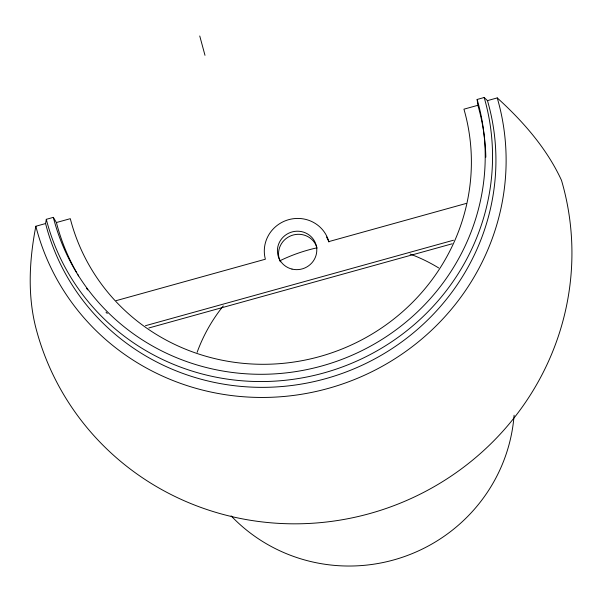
<?xml version="1.0" encoding="UTF-8"?>
<svg xmlns="http://www.w3.org/2000/svg" width="602" height="602" viewBox="0 0 602 602"><rect width="100%" height="100%" fill="white"/><g stroke="black" fill="none" stroke-linecap="round" stroke-linejoin="round"><path stroke-width="0.9" d="M35.849 226.254C29.453 259.123 27.429 293.625 35.48 326.367A273.037 264.918 -19.2 0 0 369.628 513.596A273.037 264.918 -19.2 0 0 561.485 180.299C546.789 148.378 523.055 121.401 497.244 97.908L487.469 100.624A229.4 221.069 -19.2 0 1 325.629 378.681A229.4 221.069 -19.2 0 1 45.579 223.545L35.849 226.254A239.528 230.837 -19.2 0 0 328.301 388.395A239.528 230.837 -19.2 0 0 497.244 97.908M45.579 223.545L46.301 219.324L53.315 217.367A220.016 211.972 -19.2 0 0 321.852 365.971A220.016 211.972 -19.2 0 0 477.138 99.465L484.174 97.509L487.469 100.624M53.315 217.367L56.407 222.537L70.291 218.677A204.349 196.952 -19.2 0 0 319.677 356.572A204.349 196.952 -19.2 0 0 463.939 109.173L477.875 105.297L477.138 99.465M116.103 300.669L265.377 259.214A32.929 31.936 -19.2 0 1 288.689 219.662A32.929 31.936 -19.2 0 1 328.812 241.598L466.136 203.461M145.466 325.705L453.502 240.213M148.845 327.977L452.185 243.787M199.751 35.977L204.989 55.324M514.1 415.229A163.872 160.734 -19.2 0 1 404.935 556.383A163.872 160.734 -19.2 0 1 231.108 515.876M197.117 352.351A163.872 160.734 -19.2 0 1 223.252 305.951M280.186 260.628A163.872 160.734 -19.2 0 1 316.599 247.911M410.143 254.082A163.872 160.734 -19.2 0 1 438.715 267.965M280.336 261.817A19.685 19.098 -19.2 0 1 291.481 235.555A19.685 19.098 -19.2 0 1 317.111 248.159M326.495 237.007A32.817 31.831 -19.2 0 1 328.91 242.012M484.174 97.509A227.315 219 -19.2 0 1 323.778 372.954A227.315 219 -19.2 0 1 46.301 219.324M477.875 105.297A218.789 210.873 -19.2 0 1 485.844 157.182M107.269 313.507A218.789 210.873 -19.2 0 1 105.99 312.167M87.666 289.863A218.789 210.873 -19.2 0 1 86.598 288.343M78.591 275.927A218.789 210.873 -19.2 0 1 77.666 274.346M76.74 272.751A218.789 210.873 -19.2 0 1 56.407 222.537M291.985 269.086A19.753 19.159 -19.2 0 0 316.125 245.119A19.753 19.159 -19.2 0 0 283.188 237.083A19.753 19.159 -19.2 0 0 291.985 269.086"/></g></svg>
